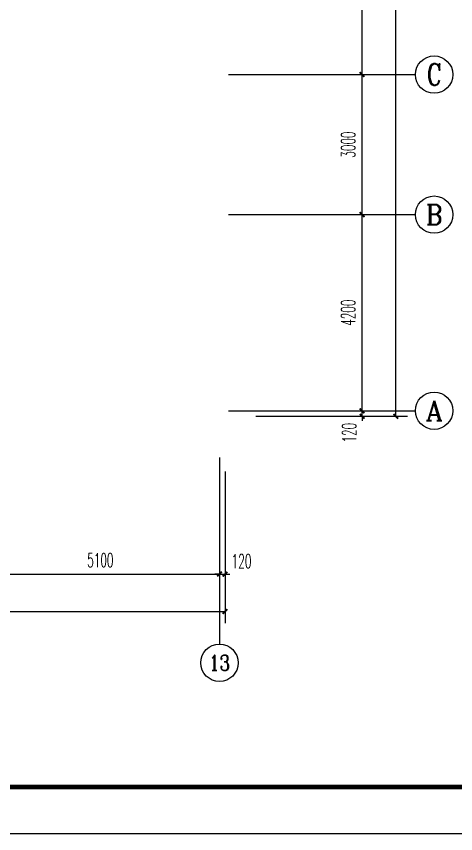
# Model space of a CAD drawing. Header units: inches. Extents: x -1293886 to -986005, y -15154 to 203628.
# Drawn here: x -1189600 to -1180194, y -15154 to 2354 of the extents above; entities that cross this region are included whole.
import ezdxf
from ezdxf.enums import TextEntityAlignment as Align

# ---------------------------------------------------------------- set-up
doc = ezdxf.new("R2010")
doc.units = ezdxf.units.IN
doc.header["$LTSCALE"] = 100
doc.header["$MEASUREMENT"] = 0
doc.layers.get('0').update_dxf_attribs({"color": 252})
doc.layers.add('AXIS_TEXT', color=7, linetype='Continuous')
doc.layers.add('TK', color=142, linetype='Continuous')
doc.styles.add('_TCH_AXIS', font='COMPLEX', dxfattribs={"bigfont": 'GBCBIG'})
doc.styles.add('COMPLEX', font='COMPLEX')
doc.styles.add('DIM_FONT', font='bzxw.shx', dxfattribs={"width": 0.55, "bigfont": 'bzhz.shx'})
doc.styles.add('HZ', font='SIMPLEX.SHX', dxfattribs={"width": 0.55, "bigfont": 'HZTXT.SHX'})
doc.dimstyles.new('DIMN', dxfattribs={"dimtxt": 300, "dimasz": 100, "dimexe": 250, "dimexo": 300, "dimgap": 150, "dimtad": 1, "dimdec": 0, "dimzin": 0, "dimdsep": 46, "dimtxsty": 'DIM_FONT', "dimblk": 'ARCHTICK', "dimcen": 0.09, "dimclrt": 7, "dimazin": 2, "dimtfac": 1, "dimtdec": 0, "dimtix": 1, "dimtmove": 2, "dimatfit": 3, "dimldrblk": 'ARCHTICK', "dimfxl": 0, "dimtolj": 1, "dimtzin": 0, "dimarcsym": 0})

# ---------------------------------------------------------------- blocks, each defined once
blk = doc.blocks.new('_ArchTick')
at = {"color": 0, "linetype": 'ByBlock', "const_width": 0.4}
blk.add_lwpolyline([(-0.5, -0.5), (0.5, 0.5)], dxfattribs=at)
blk = doc.blocks.new('*D338')
at = {"color": 0, "lineweight": -2}
for p, q in [((-1184399, -6094), (-1181949, -6094)), ((-1182199, -6094), (-1182199, -5994)), ((-1182199, -6214), (-1182199, -6094)), ((-1184399, -6214), (-1181949, -6214)), ((-1182199, -6214), (-1182199, -6314))]:
    blk.add_line(p, q, dxfattribs=at)
at = {"layer": 'Defpoints', "color": 0}
for p in [(-1184699, -6094), (-1182199, -6094), (-1184699, -6214)]:
    blk.add_point(p, dxfattribs=at)
at = {"color": 0, "lineweight": -2, "xscale": 100, "yscale": 100, "zscale": 100}
for p, rotation in [((-1182199, -6094), 270), ((-1182199, -6214), 90)]:
    blk.add_blockref('_ArchTick', p, dxfattribs=dict(at, rotation=rotation))
at = {"color": 7, "insert": (-1182474, -6564), "char_height": 300, "attachment_point": 5, "rotation": 90, "style": 'HZ'}
blk.add_mtext('\\A1;120', dxfattribs=at)
blk = doc.blocks.new('*D339')
at = {"color": 0, "lineweight": -2}
for p, q in [((-1184399, -1894), (-1181949, -1894)), ((-1182199, -6094), (-1182199, -1894)), ((-1184399, -6094), (-1181949, -6094))]:
    blk.add_line(p, q, dxfattribs=at)
at = {"layer": 'Defpoints', "color": 0}
for p in [(-1184699, -1894), (-1182199, -1894), (-1184699, -6094)]:
    blk.add_point(p, dxfattribs=at)
at = {"color": 0, "lineweight": -2, "xscale": 100, "yscale": 100, "zscale": 100}
for p, rotation in [((-1182199, -1894), 90), ((-1182199, -6094), 270)]:
    blk.add_blockref('_ArchTick', p, dxfattribs=dict(at, rotation=rotation))
at = {"color": 7, "insert": (-1182499, -3994), "char_height": 300, "attachment_point": 5, "rotation": 90, "style": 'HZ'}
blk.add_mtext('\\A1;4200', dxfattribs=at)
blk = doc.blocks.new('*D340')
at = {"color": 0, "lineweight": -2}
for p, q in [((-1184399, 1106), (-1181949, 1106)), ((-1182199, -1894), (-1182199, 1106)), ((-1184399, -1894), (-1181949, -1894))]:
    blk.add_line(p, q, dxfattribs=at)
at = {"layer": 'Defpoints', "color": 0}
for p in [(-1184699, 1106), (-1182199, 1106), (-1184699, -1894)]:
    blk.add_point(p, dxfattribs=at)
at = {"color": 0, "lineweight": -2, "xscale": 100, "yscale": 100, "zscale": 100}
for p, rotation in [((-1182199, 1106), 90), ((-1182199, -1894), 270)]:
    blk.add_blockref('_ArchTick', p, dxfattribs=dict(at, rotation=rotation))
at = {"color": 7, "insert": (-1182499, -394), "char_height": 300, "attachment_point": 5, "rotation": 90, "style": 'HZ'}
blk.add_mtext('\\A1;3000', dxfattribs=at)
blk = doc.blocks.new('*D341')
at = {"color": 0, "lineweight": -2}
for p, q in [((-1184399, 6266), (-1181949, 6266)), ((-1182199, 1106), (-1182199, 6266)), ((-1184399, 1106), (-1181949, 1106))]:
    blk.add_line(p, q, dxfattribs=at)
at = {"layer": 'Defpoints', "color": 0}
for p in [(-1184699, 6266), (-1182199, 6266), (-1184699, 1106)]:
    blk.add_point(p, dxfattribs=at)
at = {"color": 0, "lineweight": -2, "xscale": 100, "yscale": 100, "zscale": 100}
for p, rotation in [((-1182199, 6266), 90), ((-1182199, 1106), 270)]:
    blk.add_blockref('_ArchTick', p, dxfattribs=dict(at, rotation=rotation))
at = {"color": 7, "insert": (-1182499, 3686), "char_height": 300, "attachment_point": 5, "rotation": 90, "style": 'HZ'}
blk.add_mtext('\\A1;5160', dxfattribs=at)
blk = doc.blocks.new('*D346')
at = {"color": 0, "lineweight": -2}
for p, q in [((-1184473, 19426), (-1181223, 19426)), ((-1181473, -6214), (-1181473, 19426)), ((-1184473, -6214), (-1181223, -6214))]:
    blk.add_line(p, q, dxfattribs=at)
at = {"layer": 'Defpoints', "color": 0}
for p in [(-1184773, 19426), (-1181473, 19426), (-1184773, -6214)]:
    blk.add_point(p, dxfattribs=at)
at = {"color": 0, "lineweight": -2, "xscale": 100, "yscale": 100, "zscale": 100}
for p, rotation in [((-1181473, 19426), 90), ((-1181473, -6214), 270)]:
    blk.add_blockref('_ArchTick', p, dxfattribs=dict(at, rotation=rotation))
at = {"color": 7, "insert": (-1181773, 6606), "char_height": 300, "attachment_point": 5, "rotation": 90, "style": 'HZ'}
blk.add_mtext('\\A1;25640', dxfattribs=at)
blk = doc.blocks.new('*D381')
at = {"color": 0, "lineweight": -2}
for p, q in [((-1190351, -7394), (-1190351, -9844)), ((-1185251, -7394), (-1185251, -9844)), ((-1190351, -9594), (-1185251, -9594))]:
    blk.add_line(p, q, dxfattribs=at)
at = {"layer": 'Defpoints', "color": 0}
for p in [(-1190351, -7094), (-1185251, -7094), (-1185251, -9594)]:
    blk.add_point(p, dxfattribs=at)
at = {"color": 0, "lineweight": -2, "xscale": 100, "yscale": 100, "zscale": 100, "rotation": 180}
blk.add_blockref('_ArchTick', (-1190351, -9594), dxfattribs=at)
at = {"color": 0, "lineweight": -2, "xscale": 100, "yscale": 100, "zscale": 100}
blk.add_blockref('_ArchTick', (-1185251, -9594), dxfattribs=at)
at = {"color": 7, "insert": (-1187801, -9294), "char_height": 300, "attachment_point": 5, "style": 'HZ'}
blk.add_mtext('\\A1;5100', dxfattribs=at)
blk = doc.blocks.new('*D382')
at = {"color": 0, "lineweight": -2}
for p, q in [((-1185251, -7394), (-1185251, -9844)), ((-1185131, -7394), (-1185131, -9844)), ((-1185251, -9594), (-1185351, -9594)), ((-1185251, -9594), (-1185131, -9594)), ((-1185131, -9594), (-1185031, -9594))]:
    blk.add_line(p, q, dxfattribs=at)
at = {"layer": 'Defpoints', "color": 0}
for p in [(-1185251, -7094), (-1185131, -7094), (-1185131, -9594)]:
    blk.add_point(p, dxfattribs=at)
at = {"color": 0, "lineweight": -2, "xscale": 100, "yscale": 100, "zscale": 100}
blk.add_blockref('_ArchTick', (-1185251, -9594), dxfattribs=at)
at = {"color": 0, "lineweight": -2, "xscale": 100, "yscale": 100, "zscale": 100, "rotation": 180}
blk.add_blockref('_ArchTick', (-1185131, -9594), dxfattribs=at)
at = {"color": 7, "insert": (-1184781, -9319), "char_height": 300, "attachment_point": 5, "style": 'HZ'}
blk.add_mtext('\\A1;120', dxfattribs=at)
blk = doc.blocks.new('*D383')
at = {"color": 0, "lineweight": -2}
for p, q in [((-1224271, -7394), (-1224271, -10644)), ((-1185131, -7394), (-1185131, -10644)), ((-1224271, -10394), (-1185131, -10394))]:
    blk.add_line(p, q, dxfattribs=at)
at = {"layer": 'Defpoints', "color": 0}
for p in [(-1224271, -7094), (-1185131, -7094), (-1185131, -10394)]:
    blk.add_point(p, dxfattribs=at)
at = {"color": 0, "lineweight": -2, "xscale": 100, "yscale": 100, "zscale": 100, "rotation": 180}
blk.add_blockref('_ArchTick', (-1224271, -10394), dxfattribs=at)
at = {"color": 0, "lineweight": -2, "xscale": 100, "yscale": 100, "zscale": 100}
blk.add_blockref('_ArchTick', (-1185131, -10394), dxfattribs=at)
at = {"color": 7, "insert": (-1204701, -10094), "char_height": 300, "attachment_point": 5, "style": 'HZ'}
blk.add_mtext('\\A1;39140', dxfattribs=at)
blk = doc.blocks.new('_AXISO')
blk.add_circle((0, 0), 0.5)
at = {"layer": 'AXIS_TEXT', "style": 'COMPLEX', "width": 1.041667}
blk.add_attdef('A', text='', height=0.56, dxfattribs=at).set_placement((-0.25, -0.28), (0.25, -0.28), align=Align.FIT)

msp = doc.modelspace()

# ---------------------------------------------------------------- linework, layer by layer
for p, q in [((-1185055.3, 1106), (-1181055.3, 1106)), ((-1185055.3, -1894), (-1181055.3, -1894)), ((-1185055.3, -6094), (-1181055.3, -6094)), ((-1185251.2, -7094), (-1185251.2, -11094))]:
    msp.add_line(p, q)
at = {"layer": 'TK'}
msp.add_lwpolyline([(-1231483.7, -15153.6), (-1172083.7, -15153.6), (-1172083.7, 26846.4), (-1231483.7, 26846.4)], close=True, dxfattribs=at)
at = {"layer": 'TK', "const_width": 100}
msp.add_lwpolyline([(-1228983.7, -14153.6), (-1173083.7, -14153.6), (-1173083.7, 25846.4), (-1228983.7, 25846.4)], close=True, dxfattribs=at)

# ---------------------------------------------------------------- block references
ref = msp.add_blockref('_AXISO', (-1180655.3, 1106), dxfattribs=dict(xscale=800, yscale=800, zscale=800))
ref.add_attrib('A', 'C', dxfattribs={"layer": 'AXIS_TEXT', "height": 455.7, "style": '_TCH_AXIS'}).set_placement((-1180818, 878.1), (-1180492.5, 878.1), align=Align.FIT)
ref = msp.add_blockref('_AXISO', (-1180655.3, -1894), dxfattribs=dict(xscale=800, yscale=800, zscale=800))
ref.add_attrib('A', 'B', dxfattribs={"layer": 'AXIS_TEXT', "height": 435.3, "style": '_TCH_AXIS'}).set_placement((-1180831.5, -2111.7), (-1180479.1, -2111.7), align=Align.FIT)
ref = msp.add_blockref('_AXISO', (-1180655.3, -6094), dxfattribs=dict(xscale=800, yscale=800, zscale=800))
ref.add_attrib('A', 'A', dxfattribs={"layer": 'AXIS_TEXT', "height": 425.2, "style": '_TCH_AXIS'}).set_placement((-1180837.5, -6306.6), (-1180473.1, -6306.6), align=Align.FIT)
ref = msp.add_blockref('_AXISO', (-1185251.2, -11494), dxfattribs=dict(xscale=800, yscale=800, zscale=800))
ref.add_attrib('A', '13', dxfattribs={"layer": 'AXIS_TEXT', "height": 328.45, "style": '_TCH_AXIS'}).set_placement((-1185477.9, -11658.2), (-1185024.4, -11658.2), align=Align.FIT)

# ---------------------------------------------------------------- dimensions: what is measured, and where the dimension line sits
for p1, p2, distance, picture, middle in [((-1184772.6, -6214), (-1184772.6, 19426), -3300, '*D346', (-1181772.6, 6606)), ((-1184699.2, 1106), (-1184699.2, 6266), -2500, '*D341', (-1182499.2, 3686)), ((-1184699.2, -1894), (-1184699.2, 1106), -2500, '*D340', (-1182499.2, -394)), ((-1184699.2, -6094), (-1184699.2, -1894), -2500, '*D339', (-1182499.2, -3994)), ((-1224271.2, -7094), (-1185131.2, -7094), -3300, '*D383', (-1204701.2, -10094)), ((-1190351.2, -7094), (-1185251.2, -7094), -2500, '*D381', (-1187801.2, -9294))]:
    dim = msp.add_aligned_dim(p1=p1, p2=p2, distance=distance, dimstyle='DIMN', override={"dimtxsty": 'HZ'})
    dim.commit()
    dim.dimension.update_dxf_attribs({"geometry": picture, "text_midpoint": middle})
for base, p1, p2, angle, picture, middle in [((-1182199.2, -6094), (-1184699.2, -6214), (-1184699.2, -6094), 90, '*D338', (-1182474.2, -6564)), ((-1185131.2, -9594), (-1185251.2, -7094), (-1185131.2, -7094), 0, '*D382', (-1184781.2, -9319))]:
    dim = msp.add_linear_dim(base=base, p1=p1, p2=p2, angle=angle, dimstyle='DIMN', override={"dimtxsty": 'HZ'})
    dim.commit()
    dim.dimension.update_dxf_attribs({"geometry": picture, "text_midpoint": middle, "dimtype": 161})

doc.saveas('drawing.dxf')
